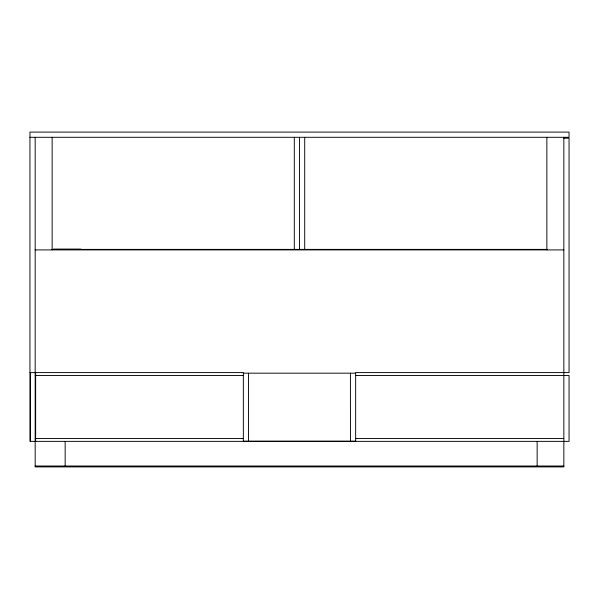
<?xml version="1.0" encoding="UTF-8"?>
<svg xmlns="http://www.w3.org/2000/svg" width="599" height="599" viewBox="0 0 599 599"><rect width="100%" height="100%" fill="white"/><g stroke="black" fill="none" stroke-linecap="round" stroke-linejoin="round"><path stroke-width="0.9" d="M29.95 137.298L569.05 137.298L569.05 132.094L29.95 132.094L29.95 441.366L569.05 441.366L569.05 375.483L355.656 375.483M563.846 138.189L569.05 138.189L569.05 372.608L355.656 372.608L355.656 441.366M53.483 249.139L80.91 249.139M51.671 249.386L547.344 249.386M35.169 249.91L563.846 249.91M29.95 372.608L243.344 372.608L243.344 441.366M243.344 373.177L355.656 373.177M35.154 375.483L243.344 375.483M35.154 438.483L243.344 438.483M355.656 438.483L563.846 438.49M243.344 441.186L355.641 441.186M35.169 466.015L563.846 466.015M563.846 137.298L563.846 466.906L35.169 466.906L35.169 137.298M546.865 137.298L546.865 249.91M537.146 441.366L537.146 466.015M350.43 373.177L350.437 441.186M304.711 137.298L304.711 249.386M299.507 137.298L299.507 249.386M294.304 137.298L294.304 249.386M248.548 373.177L248.563 441.186M65.156 441.366L65.156 466.015M52.15 137.298L52.15 249.91M35.648 372.608L35.648 441.366M30.444 372.608L30.444 441.366"/></g></svg>
